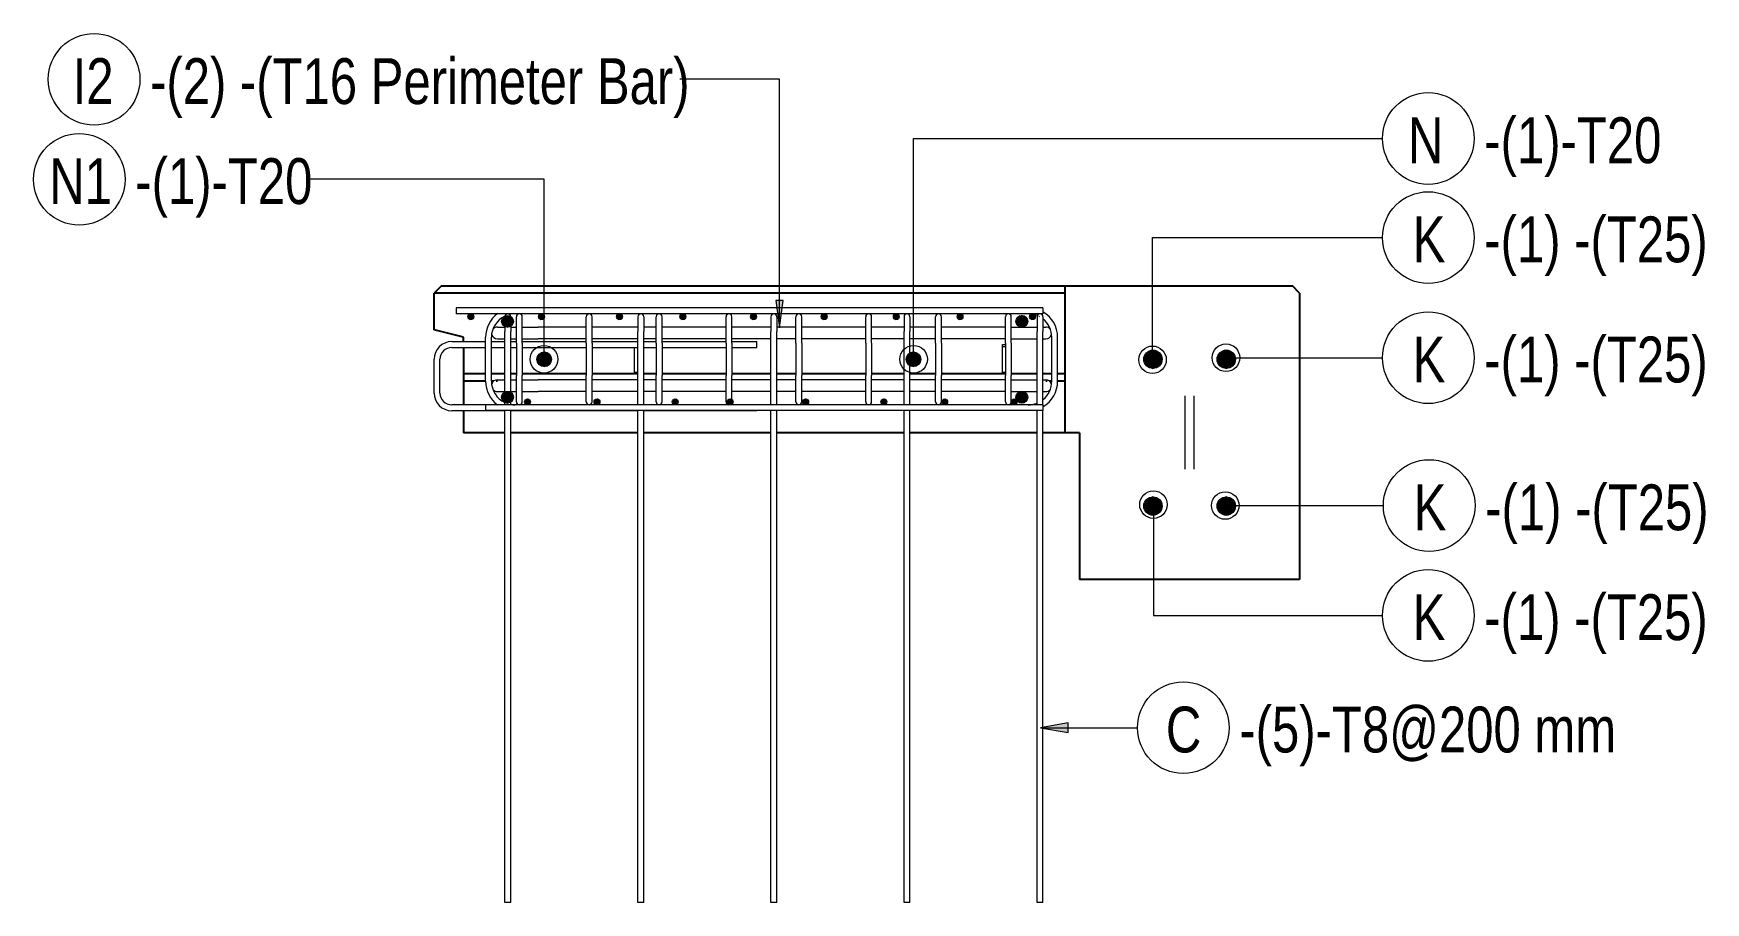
# Model space of a CAD drawing. Header units: millimetres. Extents: x -14563 to 6741, y -2784 to 21137.
# Drawn here: x 4461 to 6741, y 19624 to 20809 of the extents above; entities that cross this region are included whole.
import ezdxf

# ---------------------------------------------------------------- set-up
doc = ezdxf.new("R2010")
doc.units = ezdxf.units.MM
doc.linetypes.add('Dash', pattern=[6.36, 3.18, -3.18])
for name, color, linetype, lineweight in [('A-GENM', 13, 'Continuous', 18), ('A-WALL', 113, 'Continuous', 25), ('A-WALL-HDLN', 110, 'Dash', 25), ('S-RBAR', 171, 'Continuous', 18), ('S-RBAR-IDEN', 171, 'Continuous', 9)]:
    doc.layers.add(name, color=color, linetype=linetype, lineweight=lineweight)
doc.styles.add('Nirmala UI Semilight_2', font='NirmalaS.ttf', dxfattribs={"width": 0.8, "height": 62.5})

# ---------------------------------------------------------------- blocks, each defined once
blk = doc.blocks.new('RR spread anchor face based - RR-SA-3_0-200-1726827-Elevation Top Copy 4')
at = {"layer": 'A-GENM'}
for p, q in [((-12620.8, 20347.1), (-12620.8, 20380.6)), ((-12620.8, 20344.6), (-12620.8, 20347.1)), ((-12620.8, 20347.1), (-12616, 20347.1)), ((-12616, 20344.6), (-12620.8, 20344.6))]:
    blk.add_line(p, q, dxfattribs=at)
blk = doc.blocks.new('RR spread anchor face based - RR-SA-3_0-200-V5-Elevation Top Copy 4')
at = {"layer": 'A-GENM'}
for p, q in [((-12118.8, 20382.1), (-12118.8, 20384.6)), ((-12118.8, 20384.6), (-12114.9, 20384.6)), ((-12118.8, 20347.1), (-12118.8, 20382.1)), ((-12118.8, 20382.1), (-12114.9, 20382.1)), ((-12118.8, 20344.6), (-12118.8, 20347.1)), ((-12118.8, 20347.1), (-12114.9, 20347.1)), ((-12114.9, 20344.6), (-12118.8, 20344.6))]:
    blk.add_line(p, q, dxfattribs=at)
blk = doc.blocks.new('12_7Ø_ Lifting Insert_COLUMN - 12_9Ø Lifting insert-1653057-Elevation Top Copy 4')
at = {"layer": 'A-GENM', "flags": 128}
for points in [[(-11870.2, 20314.6), (-11870.2, 20314.5), (-11870.2, 20314.4), (-11870.2, 20314.2), (-11870.2, 20313.9), (-11870.2, 20313.6), (-11870.2, 20313.1), (-11870.2, 20312.6), (-11870.2, 20312), (-11870.2, 20311.4), (-11870.2, 20310.6), (-11870.2, 20309.8), (-11870.2, 20308.9), (-11870.2, 20308), (-11870.2, 20306.9), (-11870.2, 20305.8), (-11870.2, 20304.7), (-11870.2, 20303.4), (-11870.2, 20302.2), (-11870.2, 20300.8), (-11870.2, 20299.4), (-11870.2, 20297.9), (-11870.2, 20296.4), (-11870.2, 20294.9), (-11870.2, 20293.2), (-11870.2, 20291.6), (-11870.2, 20289.9), (-11870.2, 20288.1), (-11870.2, 20286.4), (-11870.2, 20284.5), (-11870.2, 20282.7), (-11870.2, 20280.8), (-11870.2, 20278.9), (-11870.2, 20277), (-11870.2, 20275), (-11870.2, 20273.1), (-11870.2, 20271.1), (-11870.2, 20269.1), (-11870.2, 20267.1), (-11870.2, 20265.1), (-11870.2, 20263.1), (-11870.2, 20261.1), (-11870.2, 20259.1), (-11870.2, 20257.1), (-11870.2, 20255.2), (-11870.2, 20253.2), (-11870.2, 20251.3), (-11870.2, 20249.4), (-11870.2, 20247.5), (-11870.2, 20245.6), (-11870.2, 20243.8), (-11870.2, 20242), (-11870.2, 20240.2), (-11870.2, 20238.5), (-11870.2, 20236.8), (-11870.2, 20235.1), (-11870.2, 20233.6), (-11870.2, 20232), (-11870.2, 20230.5), (-11870.2, 20229.1), (-11870.2, 20227.7), (-11870.2, 20226.4), (-11870.2, 20225.1), (-11870.2, 20223.9), (-11870.2, 20222.8), (-11870.2, 20221.7), (-11870.2, 20220.7), (-11870.2, 20219.8), (-11870.2, 20218.9), (-11870.2, 20218.2), (-11870.2, 20217.5), (-11870.2, 20216.8), (-11870.2, 20216.3), (-11870.2, 20215.8), (-11870.2, 20215.4), (-11870.2, 20215.1), (-11870.2, 20214.8), (-11870.2, 20214.7), (-11870.2, 20214.6), (-11870.2, 20214.6)], [(-11857.5, 20214.6), (-11857.5, 20214.6), (-11857.5, 20214.7), (-11857.5, 20214.9), (-11857.5, 20215.2), (-11857.5, 20215.6), (-11857.5, 20216), (-11857.5, 20216.5), (-11857.5, 20217.1), (-11857.5, 20217.8), (-11857.5, 20218.5), (-11857.5, 20219.3), (-11857.5, 20220.2), (-11857.5, 20221.2), (-11857.5, 20222.2), (-11857.5, 20223.3), (-11857.5, 20224.5), (-11857.5, 20225.7), (-11857.5, 20227), (-11857.5, 20228.3), (-11857.5, 20229.7), (-11857.5, 20231.2), (-11857.5, 20232.7), (-11857.5, 20234.3), (-11857.5, 20235.9), (-11857.5, 20237.6), (-11857.5, 20239.3), (-11857.5, 20241), (-11857.5, 20242.8), (-11857.5, 20244.6), (-11857.5, 20246.5), (-11857.5, 20248.3), (-11857.5, 20250.2), (-11857.5, 20252.2), (-11857.5, 20254.1), (-11857.5, 20256.1), (-11857.5, 20258), (-11857.5, 20260), (-11857.5, 20262), (-11857.5, 20264), (-11857.5, 20266), (-11857.5, 20268), (-11857.5, 20270), (-11857.5, 20272), (-11857.5, 20274), (-11857.5, 20275.9), (-11857.5, 20277.9), (-11857.5, 20279.8), (-11857.5, 20281.7), (-11857.5, 20283.5), (-11857.5, 20285.4), (-11857.5, 20287.2), (-11857.5, 20288.9), (-11857.5, 20290.7), (-11857.5, 20292.4), (-11857.5, 20294), (-11857.5, 20295.6), (-11857.5, 20297.1), (-11857.5, 20298.6), (-11857.5, 20300.1), (-11857.5, 20301.4), (-11857.5, 20302.8), (-11857.5, 20304), (-11857.5, 20305.2), (-11857.5, 20306.3), (-11857.5, 20307.4), (-11857.5, 20308.4), (-11857.5, 20309.3), (-11857.5, 20310.2), (-11857.5, 20311), (-11857.5, 20311.7), (-11857.5, 20312.3), (-11857.5, 20312.9), (-11857.5, 20313.3), (-11857.5, 20313.7), (-11857.5, 20314.1), (-11857.5, 20314.3), (-11857.5, 20314.5), (-11857.5, 20314.6), (-11857.5, 20314.6)]]:
    blk.add_lwpolyline(points, dxfattribs=at)
blk = doc.blocks.new('M_Rebar Tag_rfa Dimension - ARROW-793927-Elevation Top Copy 4')
at = {"layer": 'S-RBAR-IDEN'}
blk.add_circle((-11872.4, 19862.5), 62.5, dxfattribs=at)
blk = doc.blocks.new('M_Rebar Tag_rfa Dimension - DOT 1_5-793931-Elevation Top Copy 4')
at = {"layer": 'S-RBAR-IDEN'}
blk.add_circle((-11538.4, 20665.5), 62.5, dxfattribs=at)
blk = doc.blocks.new('M_Rebar Tag_rfa MARK - DOT 1_5-794230-Elevation Top Copy 4')
at = {"layer": 'S-RBAR-IDEN'}
blk.add_circle((-11538.4, 20530.4), 62.5, dxfattribs=at)
blk = doc.blocks.new('M_Rebar Tag_rfa MARK - ARROW-794226-Elevation Top Copy 4')
at = {"layer": 'S-RBAR-IDEN'}
blk.add_circle((-13357.5, 20746.1), 62.5, dxfattribs=at)

msp = doc.modelspace()

# ---------------------------------------------------------------- hatches: boundary and pattern name
at = {"layer": 'S-RBAR'}
h = msp.add_hatch(color=256, dxfattribs=at)
edge = h.paths.add_edge_path()
edge.add_arc((5057.34753, 20422.5695), 4, 0, 360)
for points in [[(5056.11147, 20418.76527), (5060.5836, 20420.21836), (5060.5836, 20424.92064), (5056.11147, 20426.37372), (5053.34753, 20422.5695)], [(5107.34753, 20408.24641), (5113.60219, 20411.25849), (5115.14696, 20418.02657), (5110.8186, 20423.45416), (5103.87646, 20423.45416), (5099.54811, 20418.02657), (5101.09288, 20411.25849)], [(5152.4706, 20418.76527), (5156.94274, 20420.21836), (5156.94274, 20424.92064), (5152.4706, 20426.37372), (5149.70667, 20422.5695)], [(5258.82974, 20418.76527), (5263.30187, 20420.21836), (5263.30187, 20424.92064), (5258.82974, 20426.37372), (5256.06581, 20422.5695)], [(5345.18887, 20418.76527), (5349.66101, 20420.21836), (5349.66101, 20424.92064), (5345.18887, 20426.37372), (5342.42494, 20422.5695)], [(5441.54801, 20418.76527), (5446.02015, 20420.21836), (5446.02015, 20424.92064), (5441.54801, 20426.37372), (5438.78408, 20422.5695)], [(5537.90715, 20418.76527), (5542.37928, 20420.21836), (5542.37928, 20424.92064), (5537.90715, 20426.37372), (5535.14322, 20422.5695)], [(5636.15898, 20418.76527), (5640.63112, 20420.21836), (5640.63112, 20424.92064), (5636.15898, 20426.37372), (5633.39505, 20422.5695)], [(5723.12542, 20418.76527), (5727.59756, 20420.21836), (5727.59756, 20424.92064), (5723.12542, 20426.37372), (5720.36149, 20422.5695)], [(5812.0686, 20409.03866), (5816.39696, 20414.46624), (5814.85219, 20421.23432), (5808.59753, 20424.24641), (5802.34288, 20421.23432), (5800.79811, 20414.46624), (5805.12646, 20409.03866), (5809.79762, 20409.03866)], [(5821.98456, 20418.76527), (5826.45669, 20420.21836), (5826.45669, 20424.92064), (5821.98456, 20426.37372), (5819.22062, 20422.5695)], [(5157.34753, 20354.5695), (5164.4186, 20357.49843), (5167.34753, 20364.5695), (5164.4186, 20371.64057), (5157.34753, 20374.5695), (5150.27647, 20371.64057), (5147.34753, 20364.5695), (5150.27647, 20357.49843)], [(5660.78503, 20354.5695), (5667.8561, 20357.49843), (5670.78503, 20364.5695), (5667.78376, 20371.67053), (5660.78503, 20374.5695), (5653.71397, 20371.64057), (5650.78503, 20364.5695), (5653.71397, 20357.49843)], [(5987.34753, 20352.0695), (5996.18637, 20355.73066), (5999.84753, 20364.5695), (5996.18637, 20373.40833), (5987.34753, 20377.0695), (5978.5087, 20373.40833), (5974.84753, 20364.5695), (5978.5087, 20355.73066)], [(6087.34753, 20352.0695), (6096.18637, 20355.73066), (6099.84753, 20364.5695), (6096.18637, 20373.40833), (6087.34753, 20377.0695), (6078.5087, 20373.40833), (6074.84753, 20364.5695), (6078.5087, 20355.73066)], [(5107.34753, 20304.87122), (5113.60219, 20307.8833), (5115.14696, 20314.65138), (5110.8186, 20320.07897), (5103.87646, 20320.07897), (5099.54811, 20314.65138), (5101.09288, 20307.8833), (5106.18573, 20305.43071)], [(5809.79762, 20305.66347), (5812.0686, 20305.66347), (5816.39696, 20311.09105), (5814.85219, 20317.85914), (5808.59753, 20320.87122), (5802.34288, 20317.85914), (5800.79811, 20311.09105), (5805.12646, 20305.66347)], [(5135.79333, 20302.76527), (5138.55726, 20306.5695), (5135.79333, 20310.37372), (5131.32119, 20308.92064), (5131.32119, 20304.21836), (5135.23177, 20302.94773)], [(5230.60626, 20302.76527), (5233.37019, 20306.5695), (5230.60626, 20310.37372), (5226.13412, 20308.92064), (5226.13412, 20304.21836)], [(5337.29418, 20302.76527), (5340.05812, 20306.5695), (5337.29418, 20310.37372), (5332.82205, 20308.92064), (5332.82205, 20304.21836)], [(5412.10711, 20302.76527), (5414.87104, 20306.5695), (5412.10711, 20310.37372), (5407.63498, 20308.92064), (5407.63498, 20304.21836)], [(5515.04504, 20302.76527), (5517.80897, 20306.5695), (5515.04504, 20310.37372), (5510.5729, 20308.92064), (5510.5729, 20304.21836)], [(5621.73297, 20302.76527), (5624.4969, 20306.5695), (5621.73297, 20310.37372), (5617.26083, 20308.92064), (5617.26083, 20304.21836)], [(5704.67089, 20302.76527), (5707.43483, 20306.5695), (5704.67089, 20310.37372), (5700.19876, 20308.92064), (5700.19876, 20304.21836)], [(5799.48382, 20302.76527), (5802.24775, 20306.5695), (5799.48382, 20310.37372), (5795.01169, 20308.92064), (5795.01169, 20304.21836)], [(5987.34753, 20152.0695), (5996.18637, 20155.73066), (5999.84753, 20164.5695), (5996.18637, 20173.40833), (5987.34753, 20177.0695), (5978.5087, 20173.40833), (5974.84753, 20164.5695), (5978.5087, 20155.73066)], [(6087.34753, 20152.0695), (6096.18637, 20155.73066), (6099.84753, 20164.5695), (6096.18637, 20173.40833), (6087.34753, 20177.0695), (6078.5087, 20173.40833), (6074.84753, 20164.5695), (6078.5087, 20155.73066)]]:
    msp.add_hatch(color=256, dxfattribs=at).paths.add_polyline_path(points)
h = msp.add_hatch(color=256, dxfattribs=at)
edge = h.paths.add_edge_path()
edge.add_arc((5107.34753, 20416.24641), 8, 0, 360)
h = msp.add_hatch(color=256, dxfattribs=at)
edge = h.paths.add_edge_path()
edge.add_arc((5153.70667, 20422.5695), 4, 0, 360)
h = msp.add_hatch(color=256, dxfattribs=at)
edge = h.paths.add_edge_path()
edge.add_arc((5260.06581, 20422.5695), 4, 0, 360)
h = msp.add_hatch(color=256, dxfattribs=at)
edge = h.paths.add_edge_path()
edge.add_arc((5346.42494, 20422.5695), 4, 0, 360)
h = msp.add_hatch(color=256, dxfattribs=at)
edge = h.paths.add_edge_path()
edge.add_arc((5442.78408, 20422.5695), 4, 0, 360)
h = msp.add_hatch(color=256, dxfattribs=at)
edge = h.paths.add_edge_path()
edge.add_arc((5539.14322, 20422.5695), 4, 0, 360)
h = msp.add_hatch(color=256, dxfattribs=at)
edge = h.paths.add_edge_path()
edge.add_arc((5637.39505, 20422.5695), 4, 0, 360)
h = msp.add_hatch(color=256, dxfattribs=at)
edge = h.paths.add_edge_path()
edge.add_arc((5724.36149, 20422.5695), 4, 0, 360)
h = msp.add_hatch(color=256, dxfattribs=at)
edge = h.paths.add_edge_path()
edge.add_arc((5808.59753, 20416.24641), 8, 0, 360)
h = msp.add_hatch(color=256, dxfattribs=at)
edge = h.paths.add_edge_path()
edge.add_arc((5823.22062, 20422.5695), 4, 0, 360)
h = msp.add_hatch(color=256, dxfattribs=at)
edge = h.paths.add_edge_path()
edge.add_arc((5157.34753, 20364.5695), 10, 0, 360)
h = msp.add_hatch(color=256, dxfattribs=at)
edge = h.paths.add_edge_path()
edge.add_arc((5660.78503, 20364.5695), 10, 0, 360)
h = msp.add_hatch(color=256, dxfattribs=at)
edge = h.paths.add_edge_path()
edge.add_arc((5987.34753, 20364.5695), 12.5, 0, 360)
h = msp.add_hatch(color=256, dxfattribs=at)
edge = h.paths.add_edge_path()
edge.add_arc((6087.34753, 20364.5695), 12.5, 0, 360)
h = msp.add_hatch(color=256, dxfattribs=at)
edge = h.paths.add_edge_path()
edge.add_arc((5107.34753, 20312.87122), 8, 0, 360)
h = msp.add_hatch(color=256, dxfattribs=at)
edge = h.paths.add_edge_path()
edge.add_arc((5808.59753, 20312.87122), 8, 0, 360)
h = msp.add_hatch(color=256, dxfattribs=at)
edge = h.paths.add_edge_path()
edge.add_arc((5134.55726, 20306.5695), 4, 0, 360)
h = msp.add_hatch(color=256, dxfattribs=at)
edge = h.paths.add_edge_path()
edge.add_arc((5229.37019, 20306.5695), 4, 0, 360)
h = msp.add_hatch(color=256, dxfattribs=at)
edge = h.paths.add_edge_path()
edge.add_arc((5336.05812, 20306.5695), 4, 0, 360)
h = msp.add_hatch(color=256, dxfattribs=at)
edge = h.paths.add_edge_path()
edge.add_arc((5410.87104, 20306.5695), 4, 0, 360)
h = msp.add_hatch(color=256, dxfattribs=at)
edge = h.paths.add_edge_path()
edge.add_arc((5513.80897, 20306.5695), 4, 0, 360)
h = msp.add_hatch(color=256, dxfattribs=at)
edge = h.paths.add_edge_path()
edge.add_arc((5620.4969, 20306.5695), 4, 0, 360)
h = msp.add_hatch(color=256, dxfattribs=at)
edge = h.paths.add_edge_path()
edge.add_arc((5703.43483, 20306.5695), 4, 0, 360)
h = msp.add_hatch(color=256, dxfattribs=at)
edge = h.paths.add_edge_path()
edge.add_arc((5798.24775, 20306.5695), 4, 0, 360)
h = msp.add_hatch(color=256, dxfattribs=at)
edge = h.paths.add_edge_path()
edge.add_arc((5987.34753, 20164.5695), 12.5, 0, 360)
h = msp.add_hatch(color=256, dxfattribs=at)
edge = h.paths.add_edge_path()
edge.add_arc((6087.34753, 20164.5695), 12.5, 0, 360)
at = {"layer": 'S-RBAR-IDEN'}
for points in [[(5478.23083, 20407.33873), (5483.1678, 20444.83873), (5473.29387, 20444.83873)], [(5834.02561, 19862.46748), (5871.52561, 19855.85522), (5871.52561, 19869.07974)]]:
    msp.add_hatch(color=256, dxfattribs=at).paths.add_polyline_path(points)

# ---------------------------------------------------------------- linework, layer by layer
at = {"layer": 'A-WALL'}
for p, q in [((5007.34753, 20404.5695), (5007.34753, 20454.5695)), ((5867.34753, 20454.5695), (5007.34753, 20454.5695)), ((5017.35012, 20464.5695), (5007.37732, 20454.59671)), ((5017.35012, 20464.5695), (6177.38455, 20464.5695)), ((5867.34753, 20464.5695), (5867.34753, 20454.5695)), ((5867.34753, 20454.5695), (5867.34753, 20264.5695)), ((6187.34753, 20454.60652), (6177.38455, 20464.5695)), ((6187.34753, 20454.60652), (6187.34753, 20064.5695)), ((5047.34753, 20394.5695), (5007.34753, 20404.5695)), ((5047.34753, 20388.63357), (5047.34753, 20394.5695)), ((5047.34753, 20380.63357), (5047.34753, 20302.50503)), ((5077.38713, 20344.68917), (5047.34753, 20344.68917)), ((5103.77092, 20344.68917), (5085.38713, 20344.68917)), ((5119.47007, 20344.68917), (5111.77092, 20344.68917)), ((5214.72412, 20344.68917), (5127.47007, 20344.68917)), ((5280.34753, 20344.68917), (5222.72412, 20344.68917)), ((5309.97817, 20344.68917), (5293.16508, 20344.68917)), ((5405.23223, 20344.68917), (5317.97817, 20344.68917)), ((5466.55923, 20344.68917), (5413.23223, 20344.68917)), ((5500.48628, 20344.68917), (5474.55923, 20344.68917)), ((5595.74033, 20344.68917), (5508.48628, 20344.68917)), ((5647.95338, 20344.68917), (5603.74033, 20344.68917)), ((5690.99438, 20344.68917), (5655.95338, 20344.68917)), ((5782.34753, 20344.68917), (5698.99438, 20344.68917)), ((5829.34753, 20344.68917), (5794.24843, 20344.68917)), ((5849.34753, 20344.68917), (5837.34753, 20344.68917)), ((5867.34753, 20344.68917), (5857.34753, 20344.68917)), ((5077.38713, 20334.68917), (5047.34753, 20334.68917)), ((5088.36362, 20334.68917), (5085.38713, 20334.68917)), ((5093.54764, 20334.68917), (5091.70192, 20334.68917)), ((5843.19326, 20334.68917), (5841.34753, 20334.68917)), ((5849.34753, 20334.68917), (5846.53155, 20334.68917)), ((5867.34753, 20334.68917), (5857.34753, 20334.68917)), ((5047.34753, 20294.50503), (5047.34753, 20264.5695)), ((5103.77092, 20264.5695), (5047.34753, 20264.5695)), ((5285.16508, 20264.5695), (5111.77092, 20264.5695)), ((5466.55923, 20264.5695), (5293.16508, 20264.5695)), ((5647.95338, 20264.5695), (5474.55923, 20264.5695)), ((5829.34753, 20264.5695), (5655.95338, 20264.5695)), ((5887.34753, 20264.5695), (5837.34753, 20264.5695)), ((5887.34753, 20264.5695), (5887.34753, 20064.5695)), ((6187.34753, 20064.5695), (5887.34753, 20064.5695))]:
    msp.add_line(p, q, dxfattribs=at)
at = {"layer": 'A-WALL-HDLN'}
for p, q in [((5285.16508, 20344.68917), (5280.39714, 20344.68917)), ((5786.24843, 20344.68917), (5782.39714, 20344.68917))]:
    msp.add_line(p, q, dxfattribs=at)
at = {"layer": 'S-RBAR'}
for p, q in [((5837.34753, 20434.5695), (5037.34753, 20434.5695)), ((5037.34753, 20434.5695), (5037.34753, 20426.5695)), ((5837.34753, 20434.5695), (5837.34753, 20426.5695)), ((5837.34753, 20426.5695), (5037.34753, 20426.5695)), ((5056.11147, 20426.37372), (5053.34753, 20422.5695)), ((5053.34753, 20422.5695), (5056.11147, 20418.76527)), ((5060.5836, 20424.92064), (5056.11147, 20426.37372)), ((5056.11147, 20418.76527), (5060.5836, 20420.21836)), ((5060.5836, 20420.21836), (5060.5836, 20424.92064)), ((5093.54764, 20408.45099), (5103.67812, 20408.45099)), ((5103.87646, 20423.45416), (5099.54811, 20418.02657)), ((5099.54811, 20418.02657), (5101.09288, 20411.25849)), ((5101.09288, 20411.25849), (5107.34753, 20408.24641)), ((5103.77092, 20422.5695), (5103.77092, 20402.5695)), ((5110.8186, 20423.45416), (5103.87646, 20423.45416)), ((5107.34753, 20408.24641), (5113.60219, 20411.25849)), ((5115.14696, 20418.02657), (5110.8186, 20423.45416)), ((5111.64683, 20408.45099), (5119.41016, 20408.45099)), ((5111.77092, 20422.5695), (5111.77092, 20402.5695)), ((5113.60219, 20411.25849), (5115.14696, 20418.02657)), ((5119.47007, 20386.5695), (5119.47007, 20422.5695)), ((5127.4539, 20408.45099), (5149.04764, 20408.45099)), ((5127.47007, 20386.5695), (5127.47007, 20422.5695)), ((5214.72412, 20408.45099), (5149.04764, 20408.45099)), ((5152.4706, 20426.37372), (5149.70667, 20422.5695)), ((5149.70667, 20422.5695), (5152.4706, 20418.76527)), ((5156.94274, 20424.92064), (5152.4706, 20426.37372)), ((5152.4706, 20418.76527), (5156.94274, 20420.21836)), ((5156.94274, 20420.21836), (5156.94274, 20424.92064)), ((5214.72412, 20386.5695), (5214.72412, 20422.5695)), ((5222.72412, 20386.5695), (5222.72412, 20422.5695)), ((5285.16508, 20408.45099), (5222.72412, 20408.45099)), ((5258.82974, 20426.37372), (5256.06581, 20422.5695)), ((5256.06581, 20422.5695), (5258.82974, 20418.76527)), ((5263.30187, 20424.92064), (5258.82974, 20426.37372)), ((5258.82974, 20418.76527), (5263.30187, 20420.21836)), ((5263.30187, 20420.21836), (5263.30187, 20424.92064)), ((5285.16508, 20422.5695), (5285.16508, 20402.5695)), ((5293.16508, 20422.5695), (5293.16508, 20402.5695)), ((5309.97817, 20408.45099), (5293.16508, 20408.45099)), ((5309.97817, 20386.5695), (5309.97817, 20422.5695)), ((5317.97817, 20386.5695), (5317.97817, 20422.5695)), ((5405.23223, 20408.45099), (5317.97817, 20408.45099)), ((5345.18887, 20426.37372), (5342.42494, 20422.5695)), ((5342.42494, 20422.5695), (5345.18887, 20418.76527)), ((5349.66101, 20424.92064), (5345.18887, 20426.37372)), ((5345.18887, 20418.76527), (5349.66101, 20420.21836)), ((5349.66101, 20420.21836), (5349.66101, 20424.92064)), ((5405.23223, 20386.5695), (5405.23223, 20422.5695)), ((5413.23223, 20386.5695), (5413.23223, 20422.5695)), ((5466.55923, 20408.45099), (5413.23223, 20408.45099)), ((5441.54801, 20426.37372), (5438.78408, 20422.5695)), ((5438.78408, 20422.5695), (5441.54801, 20418.76527)), ((5446.02015, 20424.92064), (5441.54801, 20426.37372)), ((5441.54801, 20418.76527), (5446.02015, 20420.21836)), ((5446.02015, 20420.21836), (5446.02015, 20424.92064)), ((5466.55923, 20422.5695), (5466.55923, 20402.5695)), ((5474.55923, 20422.5695), (5474.55923, 20402.5695)), ((5500.48628, 20408.45099), (5474.55923, 20408.45099)), ((5500.48628, 20386.5695), (5500.48628, 20422.5695)), ((5508.48628, 20386.5695), (5508.48628, 20422.5695)), ((5595.74033, 20408.45099), (5508.48628, 20408.45099)), ((5537.90715, 20426.37372), (5535.14322, 20422.5695)), ((5535.14322, 20422.5695), (5537.90715, 20418.76527)), ((5542.37928, 20424.92064), (5537.90715, 20426.37372)), ((5537.90715, 20418.76527), (5542.37928, 20420.21836)), ((5542.37928, 20420.21836), (5542.37928, 20424.92064)), ((5595.74033, 20386.5695), (5595.74033, 20422.5695)), ((5603.74033, 20386.5695), (5603.74033, 20422.5695)), ((5647.95338, 20408.45099), (5603.74033, 20408.45099)), ((5636.15898, 20426.37372), (5633.39505, 20422.5695)), ((5633.39505, 20422.5695), (5636.15898, 20418.76527)), ((5640.63112, 20424.92064), (5636.15898, 20426.37372)), ((5636.15898, 20418.76527), (5640.63112, 20420.21836)), ((5640.63112, 20420.21836), (5640.63112, 20424.92064)), ((5647.95338, 20422.5695), (5647.95338, 20402.5695)), ((5655.95338, 20422.5695), (5655.95338, 20402.5695)), ((5690.99438, 20408.45099), (5655.95338, 20408.45099)), ((5690.99438, 20386.5695), (5690.99438, 20422.5695)), ((5698.99438, 20386.5695), (5698.99438, 20422.5695)), ((5785.84753, 20408.45099), (5698.99438, 20408.45099)), ((5723.12542, 20426.37372), (5720.36149, 20422.5695)), ((5720.36149, 20422.5695), (5723.12542, 20418.76527)), ((5727.59756, 20424.92064), (5723.12542, 20426.37372)), ((5723.12542, 20418.76527), (5727.59756, 20420.21836)), ((5727.59756, 20420.21836), (5727.59756, 20424.92064)), ((5785.84753, 20408.45099), (5786.25102, 20408.45099)), ((5786.24843, 20386.5695), (5786.24843, 20422.5695)), ((5794.24843, 20386.5695), (5794.24843, 20422.5695)), ((5794.26999, 20408.45099), (5829.54411, 20408.45099)), ((5802.34288, 20421.23432), (5800.79811, 20414.46624)), ((5800.79811, 20414.46624), (5805.12646, 20409.03866)), ((5808.59753, 20424.24641), (5802.34288, 20421.23432)), ((5805.12646, 20409.03866), (5809.79762, 20409.03866)), ((5814.85219, 20421.23432), (5808.59753, 20424.24641)), ((5809.79762, 20409.03866), (5812.0686, 20409.03866)), ((5812.0686, 20409.03866), (5816.39696, 20414.46624)), ((5816.39696, 20414.46624), (5814.85219, 20421.23432)), ((5821.98456, 20426.37372), (5819.22062, 20422.5695)), ((5819.22062, 20422.5695), (5821.98456, 20418.76527)), ((5826.45669, 20424.92064), (5821.98456, 20426.37372)), ((5821.98456, 20418.76527), (5826.45669, 20420.21836)), ((5826.45669, 20420.21836), (5826.45669, 20424.92064)), ((5829.34753, 20422.5695), (5829.34753, 20402.5695)), ((5837.34753, 20422.5695), (5837.34753, 20402.5695)), ((5837.41452, 20408.45099), (5841.34753, 20408.45099)), ((5031.28257, 20388.63357), (5077.38713, 20388.63357)), ((5077.38713, 20334.5695), (5077.38713, 20394.5695)), ((5085.38713, 20334.5695), (5085.38713, 20394.5695)), ((5085.38713, 20388.63357), (5103.77092, 20388.63357)), ((5093.54764, 20392.45099), (5103.67812, 20392.45099)), ((5103.77092, 20302.5695), (5103.77092, 20402.5695)), ((5111.64683, 20392.45099), (5119.41016, 20392.45099)), ((5111.77092, 20302.5695), (5111.77092, 20402.5695)), ((5111.77092, 20388.63357), (5119.47007, 20388.63357)), ((5119.47007, 20386.5695), (5119.47007, 20342.5695)), ((5127.4539, 20392.45099), (5149.04764, 20392.45099)), ((5127.47007, 20388.63357), (5214.72412, 20388.63357)), ((5127.47007, 20386.5695), (5127.47007, 20342.5695)), ((5214.72412, 20392.45099), (5149.04764, 20392.45099)), ((5214.72412, 20386.5695), (5214.72412, 20342.5695)), ((5285.16508, 20392.45099), (5222.72412, 20392.45099)), ((5222.72412, 20388.63357), (5285.16508, 20388.63357)), ((5222.72412, 20386.5695), (5222.72412, 20342.5695)), ((5285.16508, 20302.5695), (5285.16508, 20402.5695)), ((5293.16508, 20302.5695), (5293.16508, 20402.5695)), ((5309.97817, 20392.45099), (5293.16508, 20392.45099)), ((5293.16508, 20388.63357), (5309.97817, 20388.63357)), ((5309.97817, 20386.5695), (5309.97817, 20342.5695)), ((5405.23223, 20392.45099), (5317.97817, 20392.45099)), ((5317.97817, 20388.63357), (5405.23223, 20388.63357)), ((5317.97817, 20386.5695), (5317.97817, 20342.5695)), ((5405.23223, 20386.5695), (5405.23223, 20342.5695)), ((5466.55923, 20392.45099), (5413.23223, 20392.45099)), ((5413.23223, 20388.63357), (5447.28461, 20388.63357)), ((5413.23223, 20386.5695), (5413.23223, 20342.5695)), ((5447.28461, 20380.63357), (5447.28461, 20388.63357)), ((5466.55923, 20302.5695), (5466.55923, 20402.5695)), ((5474.55923, 20302.5695), (5474.55923, 20402.5695)), ((5500.48628, 20392.45099), (5474.55923, 20392.45099)), ((5500.48628, 20386.5695), (5500.48628, 20342.5695)), ((5595.74033, 20392.45099), (5508.48628, 20392.45099)), ((5508.48628, 20386.5695), (5508.48628, 20342.5695)), ((5595.74033, 20386.5695), (5595.74033, 20342.5695)), ((5647.95338, 20392.45099), (5603.74033, 20392.45099)), ((5603.74033, 20386.5695), (5603.74033, 20342.5695)), ((5647.95338, 20302.5695), (5647.95338, 20402.5695)), ((5655.95338, 20302.5695), (5655.95338, 20402.5695)), ((5690.99438, 20392.45099), (5655.95338, 20392.45099)), ((5690.99438, 20386.5695), (5690.99438, 20342.5695)), ((5785.84753, 20392.45099), (5698.99438, 20392.45099)), ((5698.99438, 20386.5695), (5698.99438, 20342.5695)), ((5785.84753, 20392.45099), (5786.25102, 20392.45099)), ((5786.24843, 20386.5695), (5786.24843, 20342.5695)), ((5794.24843, 20386.5695), (5794.24843, 20342.5695)), ((5794.26999, 20392.45099), (5829.54411, 20392.45099)), ((5829.34753, 20302.5695), (5829.34753, 20402.5695)), ((5837.34753, 20302.5695), (5837.34753, 20402.5695)), ((5837.41452, 20392.45099), (5841.34753, 20392.45099)), ((5849.34753, 20334.5695), (5849.34753, 20394.5695)), ((5857.34753, 20334.5695), (5857.34753, 20394.5695)), ((5007.28257, 20318.50503), (5007.28257, 20364.63357)), ((5015.28257, 20318.50503), (5015.28257, 20364.63357)), ((5031.28257, 20380.63357), (5077.38713, 20380.63357)), ((5085.38713, 20380.63357), (5103.77092, 20380.63357)), ((5111.77092, 20380.63357), (5119.47007, 20380.63357)), ((5127.47007, 20380.63357), (5214.72412, 20380.63357)), ((5150.27647, 20371.64057), (5147.34753, 20364.5695)), ((5147.34753, 20364.5695), (5150.27647, 20357.49843)), ((5157.34753, 20374.5695), (5150.27647, 20371.64057)), ((5164.4186, 20371.64057), (5157.34753, 20374.5695)), ((5167.34753, 20364.5695), (5164.4186, 20371.64057)), ((5164.4186, 20357.49843), (5167.34753, 20364.5695)), ((5222.72412, 20380.63357), (5285.16508, 20380.63357)), ((5293.16508, 20380.63357), (5309.97817, 20380.63357)), ((5317.97817, 20380.63357), (5405.23223, 20380.63357)), ((5413.23223, 20380.63357), (5447.28461, 20380.63357)), ((5653.71397, 20371.64057), (5650.78503, 20364.5695)), ((5650.78503, 20364.5695), (5653.71397, 20357.49843)), ((5660.78503, 20374.5695), (5653.71397, 20371.64057)), ((5667.78376, 20371.67053), (5660.78503, 20374.5695)), ((5670.78503, 20364.5695), (5667.78376, 20371.67053)), ((5667.8561, 20357.49843), (5670.78503, 20364.5695)), ((5978.5087, 20373.40833), (5974.84753, 20364.5695)), ((5974.84753, 20364.5695), (5978.5087, 20355.73066)), ((5987.34753, 20377.0695), (5978.5087, 20373.40833)), ((5996.18637, 20373.40833), (5987.34753, 20377.0695)), ((5999.84753, 20364.5695), (5996.18637, 20373.40833)), ((5996.18637, 20355.73066), (5999.84753, 20364.5695)), ((6078.5087, 20373.40833), (6074.84753, 20364.5695)), ((6074.84753, 20364.5695), (6078.5087, 20355.73066)), ((6087.34753, 20377.0695), (6078.5087, 20373.40833)), ((6096.18637, 20373.40833), (6087.34753, 20377.0695)), ((6099.84753, 20364.5695), (6096.18637, 20373.40833)), ((6096.18637, 20355.73066), (6099.84753, 20364.5695)), ((5093.54764, 20336.6695), (5103.67812, 20336.6695)), ((5111.64683, 20336.6695), (5119.41016, 20336.6695)), ((5119.47007, 20306.5695), (5119.47007, 20342.5695)), ((5127.4539, 20336.6695), (5149.04764, 20336.6695)), ((5127.47007, 20306.5695), (5127.47007, 20342.5695)), ((5214.72412, 20336.6695), (5149.04764, 20336.6695)), ((5150.27647, 20357.49843), (5157.34753, 20354.5695)), ((5157.34753, 20354.5695), (5164.4186, 20357.49843)), ((5214.72412, 20306.5695), (5214.72412, 20342.5695)), ((5222.72412, 20306.5695), (5222.72412, 20342.5695)), ((5285.16508, 20336.6695), (5222.72412, 20336.6695)), ((5309.97817, 20336.6695), (5293.16508, 20336.6695)), ((5309.97817, 20306.5695), (5309.97817, 20342.5695)), ((5317.97817, 20306.5695), (5317.97817, 20342.5695)), ((5405.23223, 20336.6695), (5317.97817, 20336.6695)), ((5405.23223, 20306.5695), (5405.23223, 20342.5695)), ((5413.23223, 20306.5695), (5413.23223, 20342.5695)), ((5466.55923, 20336.6695), (5413.23223, 20336.6695)), ((5500.48628, 20336.6695), (5474.55923, 20336.6695)), ((5500.48628, 20306.5695), (5500.48628, 20342.5695)), ((5508.48628, 20306.5695), (5508.48628, 20342.5695)), ((5595.74033, 20336.6695), (5508.48628, 20336.6695)), ((5595.74033, 20306.5695), (5595.74033, 20342.5695)), ((5603.74033, 20306.5695), (5603.74033, 20342.5695)), ((5647.95338, 20336.6695), (5603.74033, 20336.6695)), ((5653.71397, 20357.49843), (5660.78503, 20354.5695)), ((5690.99438, 20336.6695), (5655.95338, 20336.6695)), ((5660.78503, 20354.5695), (5667.8561, 20357.49843)), ((5690.99438, 20306.5695), (5690.99438, 20342.5695)), ((5698.99438, 20306.5695), (5698.99438, 20342.5695)), ((5785.84753, 20336.6695), (5698.99438, 20336.6695)), ((5785.84753, 20336.6695), (5786.25102, 20336.6695)), ((5786.24843, 20306.5695), (5786.24843, 20342.5695)), ((5794.24843, 20306.5695), (5794.24843, 20342.5695)), ((5794.26999, 20336.6695), (5829.54411, 20336.6695)), ((5837.41452, 20336.6695), (5841.34753, 20336.6695)), ((5978.5087, 20355.73066), (5987.34753, 20352.0695)), ((5987.34753, 20352.0695), (5996.18637, 20355.73066)), ((6078.5087, 20355.73066), (6087.34753, 20352.0695)), ((6087.34753, 20352.0695), (6096.18637, 20355.73066)), ((5093.54764, 20320.6695), (5103.67812, 20320.6695)), ((5103.87646, 20320.07897), (5099.54811, 20314.65138)), ((5099.54811, 20314.65138), (5101.09288, 20307.8833)), ((5110.8186, 20320.07897), (5103.87646, 20320.07897)), ((5115.14696, 20314.65138), (5110.8186, 20320.07897)), ((5111.64683, 20320.6695), (5119.41016, 20320.6695)), ((5113.60219, 20307.8833), (5115.14696, 20314.65138)), ((5127.4539, 20320.6695), (5149.04764, 20320.6695)), ((5214.72412, 20320.6695), (5149.04764, 20320.6695)), ((5285.16508, 20320.6695), (5222.72412, 20320.6695)), ((5309.97817, 20320.6695), (5293.16508, 20320.6695)), ((5405.23223, 20320.6695), (5317.97817, 20320.6695)), ((5466.55923, 20320.6695), (5413.23223, 20320.6695)), ((5500.48628, 20320.6695), (5474.55923, 20320.6695)), ((5595.74033, 20320.6695), (5508.48628, 20320.6695)), ((5647.95338, 20320.6695), (5603.74033, 20320.6695)), ((5690.99438, 20320.6695), (5655.95338, 20320.6695)), ((5785.84753, 20320.6695), (5698.99438, 20320.6695)), ((5785.84753, 20320.6695), (5786.25102, 20320.6695)), ((5794.26999, 20320.6695), (5829.54411, 20320.6695)), ((5802.34288, 20317.85914), (5800.79811, 20311.09105)), ((5808.59753, 20320.87122), (5802.34288, 20317.85914)), ((5814.85219, 20317.85914), (5808.59753, 20320.87122)), ((5816.39696, 20311.09105), (5814.85219, 20317.85914)), ((5837.41452, 20320.6695), (5841.34753, 20320.6695)), ((5077.34753, 20302.50503), (5031.28257, 20302.50503)), ((5103.77092, 20294.50503), (5031.28257, 20294.50503)), ((5837.34753, 20302.5695), (5077.34753, 20302.5695)), ((5077.34753, 20302.5695), (5077.34753, 20294.5695)), ((5837.34753, 20294.5695), (5077.34753, 20294.5695)), ((5101.09288, 20307.8833), (5106.18573, 20305.43071)), ((5103.77092, 19624.21292), (5103.77092, 20294.5695)), ((5106.18573, 20305.43071), (5107.34753, 20304.87122)), ((5107.34753, 20304.87122), (5113.60219, 20307.8833)), ((5111.77092, 19624.21292), (5111.77092, 20294.5695)), ((5285.16508, 20294.50503), (5111.77092, 20294.50503)), ((5135.79333, 20310.37372), (5131.32119, 20308.92064)), ((5131.32119, 20308.92064), (5131.32119, 20304.21836)), ((5131.32119, 20304.21836), (5135.23177, 20302.94773)), ((5135.23177, 20302.94773), (5135.79333, 20302.76527)), ((5138.55726, 20306.5695), (5135.79333, 20310.37372)), ((5135.79333, 20302.76527), (5138.55726, 20306.5695)), ((5230.60626, 20310.37372), (5226.13412, 20308.92064)), ((5226.13412, 20308.92064), (5226.13412, 20304.21836)), ((5226.13412, 20304.21836), (5230.60626, 20302.76527)), ((5233.37019, 20306.5695), (5230.60626, 20310.37372)), ((5230.60626, 20302.76527), (5233.37019, 20306.5695)), ((5285.16508, 19624.21292), (5285.16508, 20294.5695)), ((5293.16508, 19624.21292), (5293.16508, 20294.5695)), ((5447.28461, 20294.50503), (5293.16508, 20294.50503)), ((5337.29418, 20310.37372), (5332.82205, 20308.92064)), ((5332.82205, 20308.92064), (5332.82205, 20304.21836)), ((5332.82205, 20304.21836), (5337.29418, 20302.76527)), ((5340.05812, 20306.5695), (5337.29418, 20310.37372)), ((5337.29418, 20302.76527), (5340.05812, 20306.5695)), ((5412.10711, 20310.37372), (5407.63498, 20308.92064)), ((5407.63498, 20308.92064), (5407.63498, 20304.21836)), ((5407.63498, 20304.21836), (5412.10711, 20302.76527)), ((5414.87104, 20306.5695), (5412.10711, 20310.37372)), ((5412.10711, 20302.76527), (5414.87104, 20306.5695)), ((5466.55923, 19624.21292), (5466.55923, 20294.5695)), ((5474.55923, 19624.21292), (5474.55923, 20294.5695)), ((5515.04504, 20310.37372), (5510.5729, 20308.92064)), ((5510.5729, 20308.92064), (5510.5729, 20304.21836)), ((5510.5729, 20304.21836), (5515.04504, 20302.76527)), ((5517.80897, 20306.5695), (5515.04504, 20310.37372)), ((5515.04504, 20302.76527), (5517.80897, 20306.5695)), ((5621.73297, 20310.37372), (5617.26083, 20308.92064)), ((5617.26083, 20308.92064), (5617.26083, 20304.21836)), ((5617.26083, 20304.21836), (5621.73297, 20302.76527)), ((5624.4969, 20306.5695), (5621.73297, 20310.37372)), ((5621.73297, 20302.76527), (5624.4969, 20306.5695)), ((5647.95338, 19624.21292), (5647.95338, 20294.5695)), ((5655.95338, 19624.21292), (5655.95338, 20294.5695)), ((5704.67089, 20310.37372), (5700.19876, 20308.92064)), ((5700.19876, 20308.92064), (5700.19876, 20304.21836)), ((5700.19876, 20304.21836), (5704.67089, 20302.76527)), ((5707.43483, 20306.5695), (5704.67089, 20310.37372)), ((5704.67089, 20302.76527), (5707.43483, 20306.5695)), ((5799.48382, 20310.37372), (5795.01169, 20308.92064)), ((5795.01169, 20308.92064), (5795.01169, 20304.21836)), ((5795.01169, 20304.21836), (5799.48382, 20302.76527)), ((5802.24775, 20306.5695), (5799.48382, 20310.37372)), ((5799.48382, 20302.76527), (5802.24775, 20306.5695)), ((5800.79811, 20311.09105), (5805.12646, 20305.66347)), ((5805.12646, 20305.66347), (5809.79762, 20305.66347)), ((5809.79762, 20305.66347), (5812.0686, 20305.66347)), ((5812.0686, 20305.66347), (5816.39696, 20311.09105)), ((5829.34753, 19624.21292), (5829.34753, 20294.5695)), ((5837.34753, 20302.5695), (5837.34753, 20294.5695)), ((5837.34753, 19624.21292), (5837.34753, 20294.5695)), ((5987.34753, 20177.0695), (5978.5087, 20173.40833)), ((5996.18637, 20173.40833), (5987.34753, 20177.0695)), ((6087.34753, 20177.0695), (6078.5087, 20173.40833)), ((6096.18637, 20173.40833), (6087.34753, 20177.0695)), ((5978.5087, 20173.40833), (5974.84753, 20164.5695)), ((5974.84753, 20164.5695), (5978.5087, 20155.73066)), ((5978.5087, 20155.73066), (5987.34753, 20152.0695)), ((5987.34753, 20152.0695), (5996.18637, 20155.73066)), ((5999.84753, 20164.5695), (5996.18637, 20173.40833)), ((5996.18637, 20155.73066), (5999.84753, 20164.5695)), ((6078.5087, 20173.40833), (6074.84753, 20164.5695)), ((6074.84753, 20164.5695), (6078.5087, 20155.73066)), ((6078.5087, 20155.73066), (6087.34753, 20152.0695)), ((6087.34753, 20152.0695), (6096.18637, 20155.73066)), ((6099.84753, 20164.5695), (6096.18637, 20173.40833)), ((6096.18637, 20155.73066), (6099.84753, 20164.5695)), ((5111.77092, 19624.21292), (5103.77092, 19624.21292)), ((5293.16508, 19624.21292), (5285.16508, 19624.21292)), ((5474.55923, 19624.21292), (5466.55923, 19624.21292)), ((5655.95338, 19624.21292), (5647.95338, 19624.21292)), ((5837.34753, 19624.21292), (5829.34753, 19624.21292))]:
    msp.add_line(p, q, dxfattribs=at)
for centre, radius in [((5057.34753, 20422.5695), 4), ((5107.34753, 20416.24641), 8), ((5153.70667, 20422.5695), 4), ((5260.06581, 20422.5695), 4), ((5346.42494, 20422.5695), 4), ((5442.78408, 20422.5695), 4), ((5539.14322, 20422.5695), 4), ((5637.39505, 20422.5695), 4), ((5724.36149, 20422.5695), 4), ((5808.59753, 20416.24641), 8), ((5823.22062, 20422.5695), 4), ((5157.34753, 20364.5695), 10), ((5660.78503, 20364.5695), 10), ((5987.34753, 20364.5695), 12.5), ((6087.34753, 20364.5695), 12.5), ((5107.34753, 20312.87122), 8), ((5808.59753, 20312.87122), 8), ((5134.55726, 20306.5695), 4), ((5229.37019, 20306.5695), 4), ((5336.05812, 20306.5695), 4), ((5410.87104, 20306.5695), 4), ((5513.80897, 20306.5695), 4), ((5620.4969, 20306.5695), 4), ((5703.43483, 20306.5695), 4), ((5798.24775, 20306.5695), 4), ((5987.34753, 20164.5695), 12.5), ((6087.34753, 20164.5695), 12.5)]:
    msp.add_circle(centre, radius, dxfattribs=at)
for centre, radius, start, end in [((5817.34753, 20394.5695), 40, 0, 60), ((5117.38713, 20394.5695), 40, 126.23200126, 180), ((5117.38713, 20394.5695), 32, 115.17745757, 180), ((5093.54764, 20400.45099), 8, 90, 135), ((5107.77092, 20422.5695), 4, 0, 180), ((5117.38713, 20394.5695), 32, 90, 103.04673706), ((5123.47007, 20422.5695), 4, 0, 180), ((5218.72412, 20422.5695), 4, 0, 180), ((5289.16508, 20422.5695), 4, 0, 180), ((5313.97817, 20422.5695), 4, 0, 180), ((5409.23223, 20422.5695), 4, 0, 180), ((5470.55923, 20422.5695), 4, 0, 180), ((5504.48628, 20422.5695), 4, 0, 180), ((5599.74033, 20422.5695), 4, 0, 180), ((5651.95338, 20422.5695), 4, 0, 180), ((5694.99438, 20422.5695), 4, 0, 180), ((5790.24843, 20422.5695), 4, 0, 180), ((5817.34753, 20394.5695), 32, 67.31836087, 90), ((5833.34753, 20422.5695), 4, 0, 180), ((5817.34753, 20394.5695), 32, 61.34753127, 62.89753239), ((5817.34753, 20394.5695), 32, 0, 50.94669914), ((5841.34753, 20400.45099), 8, 46.27359061, 90), ((5031.28257, 20364.63357), 24, 90, 180), ((5093.54764, 20400.45099), 8, 195.97725764, 270), ((5841.34753, 20400.45099), 8, 270, 341.73677054), ((5031.28257, 20364.63357), 16, 90, 180), ((5093.54764, 20328.6695), 8, 90, 163.98804317), ((5841.34753, 20328.6695), 8, 18.29792865, 90), ((5031.28257, 20318.50503), 24, 180, 270), ((5031.28257, 20318.50503), 16, 180, 270), ((5117.38713, 20334.5695), 40, 180, 233.76799874), ((5117.38713, 20334.5695), 32, 180, 244.63304226), ((5093.54764, 20328.6695), 8, 225, 270), ((5817.34753, 20334.5695), 40, 300, 0), ((5817.34753, 20334.5695), 32, 309.05330086, 0), ((5841.34753, 20328.6695), 8, 270, 313.62467651), ((5117.38713, 20334.5695), 32, 259.82842069, 270), ((5123.47007, 20306.5695), 4, 180, 0), ((5218.72412, 20306.5695), 4, 180, 0), ((5313.97817, 20306.5695), 4, 180, 0), ((5409.23223, 20306.5695), 4, 180, 0), ((5504.48628, 20306.5695), 4, 180, 0), ((5599.74033, 20306.5695), 4, 180, 0), ((5694.99438, 20306.5695), 4, 180, 0), ((5790.24843, 20306.5695), 4, 180, 0), ((5817.34753, 20334.5695), 32, 270, 292.22575431)]:
    msp.add_arc(centre, radius, start, end, dxfattribs=at)
at = {"layer": 'S-RBAR-IDEN'}
for p, q in [((5478.23083, 20746.12076), (5342.39248, 20746.12076)), ((5478.23083, 20407.33873), (5478.23083, 20746.12076)), ((5661.07715, 20665.54237), (6300.23086, 20665.54237)), ((5661.07715, 20364.5695), (5661.07715, 20665.54237)), ((5157.08845, 20609.85683), (4832.66238, 20609.85683)), ((5157.08845, 20364.5695), (5157.08845, 20609.85683)), ((5986.79995, 20530.4214), (6300.23086, 20530.4214)), ((5986.79995, 20363.91123), (5986.79995, 20530.4214)), ((5483.1678, 20444.83873), (5473.29387, 20444.83873)), ((5473.29387, 20444.83873), (5478.23083, 20407.33873)), ((5478.23083, 20407.33873), (5483.1678, 20444.83873)), ((6086.92371, 20366.73463), (6300.23086, 20366.73463)), ((5987.9995, 20166.4871), (5987.9995, 20015.56172)), ((6085.99711, 20165.2371), (6301.48086, 20165.2371)), ((5987.9995, 20015.56172), (6300.23086, 20015.56172)), ((5871.52561, 19869.07974), (5834.02561, 19862.46748)), ((5834.02561, 19862.46748), (5871.52561, 19855.85522)), ((5834.02561, 19862.46748), (5966.25471, 19862.46748)), ((5871.52561, 19855.85522), (5871.52561, 19869.07974))]:
    msp.add_line(p, q, dxfattribs=at)
for centre in [(5157.08845, 20364.5695), (5661.07715, 20364.5695), (5986.79995, 20363.91123), (6086.92371, 20366.73463), (5987.9995, 20166.4871), (6085.99711, 20165.2371)]:
    msp.add_circle(centre, 18.75, dxfattribs=at)

# ---------------------------------------------------------------- block references
at = {"layer": 'A-GENM'}
for name in ['RR spread anchor face based - RR-SA-3_0-200-V5-Elevation Top Copy 4', 'RR spread anchor face based - RR-SA-3_0-200-1726827-Elevation Top Copy 4', '12_7Ø_ Lifting Insert_COLUMN - 12_9Ø Lifting insert-1653057-Elevation Top Copy 4']:
    msp.add_blockref(name, (17901.15136, 0), dxfattribs=at)
at = {"layer": 'S-RBAR-IDEN'}
for name, p in [('M_Rebar Tag_rfa MARK - ARROW-794226-Elevation Top Copy 4', (17901.15136, 0)), ('M_Rebar Tag_rfa Dimension - DOT 1_5-793931-Elevation Top Copy 4', (17901.15136, 0)), ('M_Rebar Tag_rfa Dimension - DOT 1_5-793931-Elevation Top Copy 4', (16061.90079, -55.68554)), ('M_Rebar Tag_rfa MARK - DOT 1_5-794230-Elevation Top Copy 4', (17901.15136, 0)), ('M_Rebar Tag_rfa MARK - DOT 1_5-794230-Elevation Top Copy 4', (17901.15136, -163.68677)), ('M_Rebar Tag_rfa MARK - DOT 1_5-794230-Elevation Top Copy 4', (17902.40136, -365.18429)), ('M_Rebar Tag_rfa MARK - DOT 1_5-794230-Elevation Top Copy 4', (17901.15136, -514.85968)), ('M_Rebar Tag_rfa Dimension - ARROW-793927-Elevation Top Copy 4', (17901.15136, 0))]:
    msp.add_blockref(name, p, dxfattribs=at)

# ---------------------------------------------------------------- texts
at = {"layer": 'S-RBAR-IDEN', "char_height": 62.5, "attachment_point": 1, "style": 'Nirmala UI Semilight_2'}
for s, insert, width in [('I2', (4514.52966, 20774.92195), 65.738375), ('-(2) -(T16 Perimeter Bar)', (4619.99248, 20774.92195), 873.839375), ('N', (6334.95013, 20694.34356), 62.531625), ('-(1)-T20', (6439.11295, 20694.34356), 280.590625), ('N1', (4482.49956, 20638.65802), 94.599125), ('-(1)-T20', (4599.86238, 20638.65802), 280.590625), ('K', (6341.55013, 20559.22259), 46.497875), ('-(1) -(T25)', (6439.11295, 20559.22259), 352.7425), ('K', (6341.55013, 20395.53582), 46.497875), ('-(1) -(T25)', (6439.11295, 20395.53582), 352.7425), ('K', (6342.80013, 20194.03829), 46.497875), ('-(1) -(T25)', (6440.36295, 20194.03829), 352.7425), ('K', (6341.55013, 20044.36291), 46.497875), ('-(1) -(T25)', (6439.11295, 20044.36291), 352.7425), ('C', (6004.97398, 19891.26867), 52.911375), ('-(5)-T8@200 mm', (6105.1368, 19891.26867), 631.72975)]:
    msp.add_mtext(s, dxfattribs=dict(at, insert=insert, width=width))

doc.saveas('drawing.dxf')
